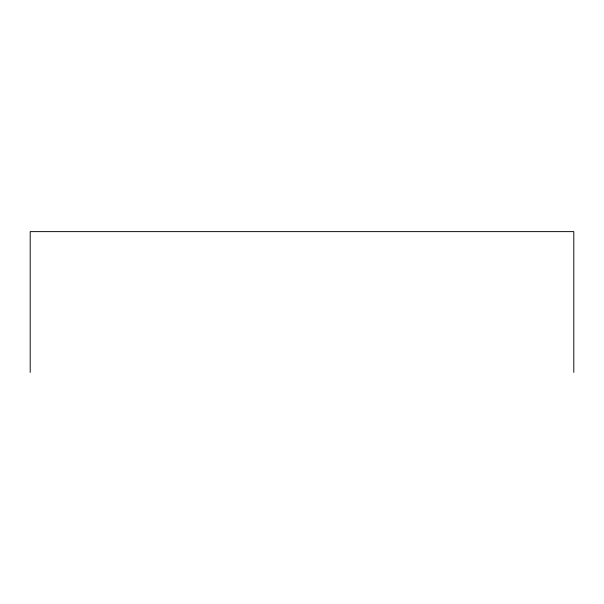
<?xml version="1.0" encoding="UTF-8"?>
<svg xmlns="http://www.w3.org/2000/svg" width="604" height="604" viewBox="0 0 604 604"><rect width="100%" height="100%" fill="white"/><g stroke="black" fill="none" stroke-linecap="round" stroke-linejoin="round"><path stroke-width="0.91" d="M573.8 372.374L573.8 231.626L30.2 231.626L30.2 372.374"/></g></svg>
